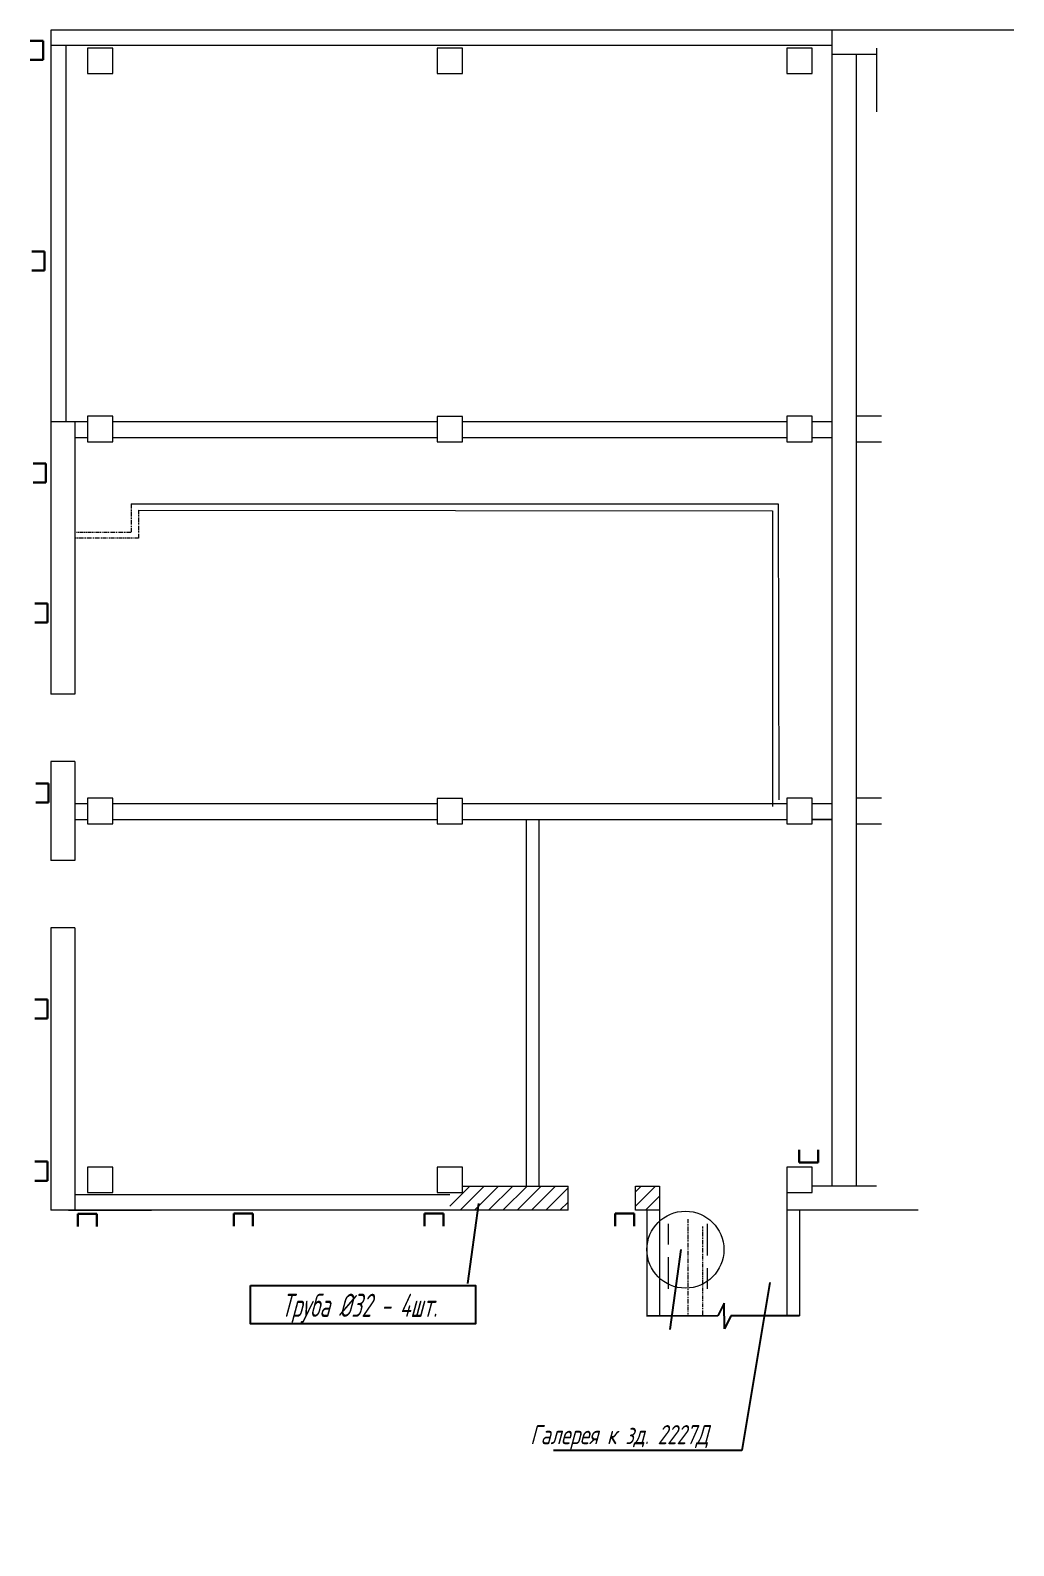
# Model space of a CAD drawing. Header units: millimetres. Extents: x 152217 to 562659, y 54507 to 219294.
# Drawn here: x 558718.4 to 558873.1, y 216528.1 to 216766.5 of the extents above; entities that cross this region are included whole.
import ezdxf
from ezdxf import colors
from ezdxf.entities.mleader import LeaderData, LeaderLine
from ezdxf.math import Vec2, Vec3

# ---------------------------------------------------------------- set-up
doc = ezdxf.new("R2010")
doc.units = ezdxf.units.MM
for name, pattern in [('CENTER2', [28.575, 19.05, -3.175, 3.175, -3.175]), ('gost5', [7, 5, -2, 0]), ('PHANTOM2', [1.25, 0.625, -0.125, 0.125, -0.125, 0.125, -0.125])]:
    doc.linetypes.add(name, pattern=pattern)
doc.layers.get('0').update_dxf_attribs({"lineweight": 18})
for name, color, linetype, lineweight in [('КаБель контрольный (Вновь)', 142, 'gost5', 15), ('КаБель силовой (Вновь)', 1, 'Continuous', 15), ('Линия выноска', 137, 'Continuous', 25), ('Рамка толстая', 7, 'Continuous', 60), ('Рамка тонкая', 5, 'Continuous', 25), ('Строительный', 8, 'Continuous', 20), ('ЭлектрооБорудование (Вновь)', 160, 'Continuous', 15)]:
    doc.layers.add(name, color=color, linetype=linetype, lineweight=lineweight)
doc.layers.add('текст', color=1, linetype='Continuous')
doc.styles.add('Simplex', font='simplex.shx', dxfattribs={"width": 0.7, "oblique": 15})

# ---------------------------------------------------------------- blocks, each defined once
blk = doc.blocks.new('_None')

msp = doc.modelspace()

# ---------------------------------------------------------------- hatches: boundary and pattern name
at = {"layer": 'Строительный'}
h = msp.add_hatch(dxfattribs=at)
h.set_pattern_fill('ANSI31', color=256, scale=0.5)
h.set_pattern_definition([(45, (555737.1978, 215765.9296), (-1.122532, 1.122532), [])])
h.paths.add_polyline_path([(558803.0078, 216580.9088), (558803.0078, 216584.7088), (558786.4078, 216584.7088), (558786.4078, 216583.7088), (558784.4078, 216583.7088), (558784.4078, 216580.9088)])
h.paths.add_polyline_path([(558817.4078, 216580.9088), (558817.4078, 216584.7088), (558813.6078, 216584.7088), (558813.6078, 216580.9088)])

# ---------------------------------------------------------------- linework, layer by layer
at = {"color": 7}
msp.add_line((558841.4078, 216645.7088), (558837.4078, 216645.7088), dxfattribs=at)
at = {"layer": 'КаБель контрольный (Вновь)', "linetype": 'PHANTOM2', "lineweight": 15}
msp.add_line((558824.2262, 216564.3895), (558824.2262, 216578.3439), dxfattribs=at)
at = {"layer": 'КаБель силовой (Вновь)', "linetype": 'gost5'}
for p, q in [((558818.7964, 216568.5321), (558818.7964, 216578.7846)), ((558824.8769, 216578.7846), (558824.8769, 216568.5321))]:
    msp.add_line(p, q, dxfattribs=at)
at = {"layer": 'КаБель силовой (Вновь)', "linetype": 'PHANTOM2', "lineweight": 15}
msp.add_line((558821.8491, 216579.4928), (558821.8491, 216564.2589), dxfattribs=at)
at = {"layer": 'Рамка толстая', "color": 251, "linetype": 'PHANTOM2', "lineweight": 15, "true_color": 0x636466}
for p, q in [((558734.2738, 216692.0214), (558734.2738, 216687.4968)), ((558735.4108, 216691.0214), (558735.4108, 216686.6012)), ((558734.2738, 216687.4968), (558725.4078, 216687.4968)), ((558735.4108, 216686.6012), (558725.4078, 216686.6012))]:
    msp.add_line(p, q, dxfattribs=at)
at = {"layer": 'Рамка тонкая', "lineweight": 30}
for p, q in [((558720.4038, 216764.8586), (558718.4038, 216764.8586)), ((558720.4038, 216761.8586), (558720.4038, 216764.8586)), ((558718.4038, 216761.8586), (558720.4038, 216761.8586)), ((558720.634, 216731.7071), (558718.634, 216731.7071)), ((558720.634, 216728.7071), (558720.634, 216731.7071)), ((558718.634, 216728.7071), (558720.634, 216728.7071)), ((558720.828, 216698.3804), (558718.828, 216698.3804)), ((558720.828, 216695.3804), (558720.828, 216698.3804)), ((558718.828, 216695.3804), (558720.828, 216695.3804)), ((558721.1045, 216676.3546), (558719.1045, 216676.3546)), ((558721.1045, 216673.3546), (558721.1045, 216676.3546)), ((558719.1045, 216673.3546), (558721.1045, 216673.3546)), ((558721.2599, 216648.0404), (558719.2599, 216648.0404)), ((558721.2599, 216645.0404), (558721.2599, 216648.0404)), ((558719.2599, 216645.0404), (558721.2599, 216645.0404)), ((558721.115, 216614.0698), (558719.115, 216614.0698)), ((558721.115, 216611.0698), (558721.115, 216614.0698)), ((558719.115, 216611.0698), (558721.115, 216611.0698)), ((558839.3716, 216590.4276), (558839.3716, 216588.4276)), ((558842.3716, 216588.4276), (558842.3716, 216590.4276)), ((558721.1059, 216588.5607), (558719.1059, 216588.5607)), ((558721.1059, 216585.5607), (558721.1059, 216588.5607)), ((558839.3716, 216588.4276), (558842.3716, 216588.4276)), ((558719.1059, 216585.5607), (558721.1059, 216585.5607)), ((558728.8672, 216580.3565), (558725.8672, 216580.3565)), ((558725.8672, 216580.3565), (558725.8672, 216578.3565)), ((558728.8672, 216578.3565), (558728.8672, 216580.3565)), ((558753.4078, 216580.4088), (558750.4078, 216580.4088)), ((558750.4078, 216580.4088), (558750.4078, 216578.4088)), ((558753.4078, 216578.4088), (558753.4078, 216580.4088)), ((558783.4078, 216580.4088), (558780.4078, 216580.4088)), ((558780.4078, 216580.4088), (558780.4078, 216578.4088)), ((558783.4078, 216578.4088), (558783.4078, 216580.4088)), ((558813.4078, 216580.4088), (558810.4078, 216580.4088)), ((558810.4078, 216580.4088), (558810.4078, 216578.4088)), ((558813.4078, 216578.4088), (558813.4078, 216580.4088))]:
    msp.add_line(p, q, dxfattribs=at)
at = {"layer": 'Рамка тонкая'}
for p, q in [((558788.9366, 216581.9865), (558787.2081, 216569.4081)), ((558820.7333, 216574.7188), (558819.0048, 216562.1404)), ((558827.5726, 216566.2808), (558826.5839, 216564.2752)), ((558827.5951, 216562.2808), (558827.5726, 216566.2808)), ((558826.5839, 216564.2752), (558815.4078, 216564.2368)), ((558828.5838, 216564.2864), (558827.5951, 216562.2808)), ((558839.4078, 216564.317), (558828.5838, 216564.2864))]:
    msp.add_line(p, q, dxfattribs=at)
msp.add_lwpolyline([(558753.0475, 216569.0955), (558788.455, 216569.0955), (558788.455, 216563.0399), (558753.0475, 216563.0399)], close=True, dxfattribs=at)
at = {"layer": 'Строительный'}
for p, q in [((558721.6078, 216766.5088), (558721.6078, 216662.1088)), ((558819.7078, 216766.5088), (558721.6078, 216766.5088)), ((558873.1078, 216766.5088), (558819.7078, 216766.5088)), ((558844.5078, 216766.5088), (558844.5078, 216584.7088)), ((558844.5078, 216764.1088), (558721.6078, 216764.1088)), ((558724.0078, 216764.1088), (558724.0078, 216704.9588)), ((558731.4078, 216763.6978), (558727.4078, 216763.6978)), ((558727.4078, 216763.6978), (558727.4078, 216759.6978)), ((558731.4078, 216759.6978), (558731.4078, 216763.6978)), ((558786.4078, 216763.6978), (558782.4078, 216763.6978)), ((558782.4078, 216763.6978), (558782.4078, 216759.6978)), ((558786.4078, 216759.6978), (558786.4078, 216763.6978)), ((558841.4078, 216763.6978), (558837.4078, 216763.6978)), ((558837.4078, 216763.6978), (558837.4078, 216759.6978)), ((558841.4078, 216759.6978), (558841.4078, 216763.6978)), ((558851.5078, 216762.7088), (558844.5078, 216762.7088)), ((558848.3078, 216762.7088), (558848.3078, 216584.7088)), ((558851.5078, 216763.7088), (558851.5078, 216753.7088)), ((558727.4078, 216759.6978), (558731.4078, 216759.6978)), ((558782.4078, 216759.6978), (558786.4078, 216759.6978)), ((558837.4078, 216759.6978), (558841.4078, 216759.6978)), ((558725.4078, 216704.9588), (558725.4078, 216662.1088)), ((558852.3078, 216705.798), (558848.3078, 216705.798)), ((558848.3078, 216705.798), (558848.3078, 216701.798)), ((558848.3078, 216701.798), (558852.3078, 216701.798)), ((558721.6078, 216651.5088), (558721.6078, 216635.9088)), ((558725.4078, 216651.5088), (558725.4078, 216635.9088)), ((558725.4078, 216644.8695), (558727.4078, 216644.8695)), ((558725.4078, 216644.8695), (558727.4078, 216644.8695)), ((558731.4078, 216645.7088), (558727.4078, 216645.7088)), ((558727.4078, 216645.7088), (558727.4078, 216641.7088)), ((558731.4078, 216645.7088), (558727.4078, 216645.7088)), ((558727.4078, 216645.7088), (558727.4078, 216641.7088)), ((558731.4078, 216641.7088), (558731.4078, 216645.7088)), ((558731.4078, 216641.7088), (558731.4078, 216645.7088)), ((558731.4078, 216644.8695), (558782.4078, 216644.8695)), ((558786.4078, 216645.6925), (558782.4078, 216645.6925)), ((558782.4078, 216645.6925), (558782.4078, 216641.6925)), ((558786.4078, 216641.6925), (558786.4078, 216645.6925)), ((558786.4078, 216644.8695), (558837.4078, 216644.8695)), ((558786.4078, 216644.8695), (558837.4078, 216644.8695)), ((558841.4078, 216645.7088), (558837.4078, 216645.7088)), ((558837.4078, 216645.7088), (558837.4078, 216641.7088)), ((558841.4078, 216645.7088), (558837.4078, 216645.7088)), ((558837.4078, 216645.7088), (558837.4078, 216641.7088)), ((558841.4078, 216641.7088), (558841.4078, 216645.7088)), ((558841.4078, 216641.7088), (558841.4078, 216645.7088)), ((558841.4078, 216644.8695), (558844.5078, 216644.8695)), ((558841.4078, 216644.8695), (558844.5078, 216644.8695)), ((558852.3078, 216645.7088), (558848.3078, 216645.7088)), ((558848.3078, 216645.7088), (558848.3078, 216641.7088)), ((558725.4078, 216642.3695), (558727.4078, 216642.3695)), ((558727.4078, 216641.7088), (558731.4078, 216641.7088)), ((558727.4078, 216641.7088), (558731.4078, 216641.7088)), ((558731.4078, 216642.3695), (558782.4078, 216642.3695)), ((558782.4078, 216641.6925), (558786.4078, 216641.6925)), ((558786.4078, 216642.3695), (558837.4078, 216642.3695)), ((558796.4078, 216642.3695), (558796.4078, 216584.7088)), ((558798.4078, 216642.3695), (558798.4078, 216584.7088)), ((558837.4078, 216641.7088), (558841.4078, 216641.7088)), ((558837.4078, 216641.7088), (558841.4078, 216641.7088)), ((558841.4078, 216642.3695), (558844.5078, 216642.3695)), ((558844.5078, 216642.3695), (558841.4078, 216642.3695)), ((558848.3078, 216641.7088), (558852.3078, 216641.7088)), ((558721.6078, 216625.3088), (558721.6078, 216580.9088)), ((558725.4078, 216625.3088), (558725.4078, 216580.9088)), ((558731.4078, 216587.7088), (558727.4078, 216587.7088)), ((558727.4078, 216587.7088), (558727.4078, 216583.7088)), ((558731.4078, 216583.7088), (558731.4078, 216587.7088)), ((558727.4078, 216583.7088), (558731.4078, 216583.7088)), ((558724.4078, 216580.9088), (558737.4735, 216580.9088))]:
    msp.add_line(p, q, dxfattribs=at)
at = {"layer": 'Строительный', "ltscale": 100}
for p, q in [((558721.6078, 216704.9588), (558727.4078, 216704.9588)), ((558724.4078, 216704.9588), (558727.4078, 216704.9588)), ((558731.4078, 216705.798), (558727.4078, 216705.798)), ((558727.4078, 216705.798), (558727.4078, 216701.798)), ((558731.4078, 216701.798), (558731.4078, 216705.798)), ((558731.4078, 216704.9588), (558782.4078, 216704.9588)), ((558731.4078, 216704.9588), (558782.4078, 216704.9588)), ((558786.4078, 216705.7818), (558782.4078, 216705.7818)), ((558782.4078, 216705.7818), (558782.4078, 216701.7818)), ((558786.4078, 216701.7818), (558786.4078, 216705.7818)), ((558786.4078, 216704.9588), (558837.4078, 216704.9588)), ((558786.4078, 216704.9588), (558837.4078, 216704.9588)), ((558841.4078, 216705.798), (558837.4078, 216705.798)), ((558837.4078, 216705.798), (558837.4078, 216701.798)), ((558841.4078, 216701.798), (558841.4078, 216705.798)), ((558841.4078, 216704.9588), (558844.5078, 216704.9588)), ((558841.4078, 216704.9588), (558844.5078, 216704.9588)), ((558725.4078, 216702.4588), (558727.4078, 216702.4588)), ((558731.4078, 216702.4588), (558782.4078, 216702.4588)), ((558786.4078, 216702.4588), (558837.4078, 216702.4588)), ((558841.4078, 216702.4588), (558844.5078, 216702.4588)), ((558727.4078, 216701.798), (558731.4078, 216701.798)), ((558782.4078, 216701.7818), (558786.4078, 216701.7818)), ((558837.4078, 216701.798), (558841.4078, 216701.798)), ((558734.2738, 216692.0214), (558836.0508, 216692.0214)), ((558735.4108, 216691.0214), (558835.1379, 216690.9345)), ((558835.1379, 216690.9345), (558835.1379, 216644.4418)), ((558836.0508, 216692.0214), (558836.1379, 216645.4418)), ((558731.4078, 216644.8695), (558782.4078, 216644.8695)), ((558786.4078, 216587.7088), (558782.4078, 216587.7088)), ((558782.4078, 216587.7088), (558782.4078, 216583.7088)), ((558786.4078, 216583.7088), (558786.4078, 216587.7088)), ((558841.4078, 216587.7088), (558837.4078, 216587.7088)), ((558837.4078, 216587.7088), (558837.4078, 216583.7088)), ((558841.4078, 216583.7088), (558841.4078, 216587.7088)), ((558784.4078, 216583.3088), (558725.4078, 216583.3088)), ((558782.4078, 216583.7088), (558786.4078, 216583.7088)), ((558786.4078, 216583.7088), (558786.4078, 216584.7088)), ((558786.4078, 216583.7088), (558786.4078, 216584.7088)), ((558786.4078, 216584.7088), (558803.0078, 216584.7088)), ((558803.0078, 216580.9088), (558803.0078, 216584.7088)), ((558813.6078, 216584.7088), (558817.4078, 216584.7088)), ((558813.6078, 216580.9088), (558813.6078, 216584.7088)), ((558817.4078, 216584.7088), (558817.4078, 216564.2436)), ((558837.4078, 216583.7088), (558841.4078, 216583.7088)), ((558837.4078, 216583.7088), (558837.4078, 216564.3114)), ((558851.5078, 216584.7088), (558841.4078, 216584.7088)), ((558803.0078, 216580.9088), (558721.6078, 216580.9088)), ((558817.4078, 216580.9088), (558813.6078, 216580.9088)), ((558815.4078, 216580.9088), (558815.4078, 216568.5321)), ((558815.4078, 216580.9088), (558815.4078, 216564.2368)), ((558858.0541, 216580.9088), (558837.4078, 216580.9088)), ((558839.4047, 216580.9088), (558839.3911, 216564.317))]:
    msp.add_line(p, q, dxfattribs=at)
at = {"layer": 'Строительный', "linetype": 'CENTER2', "ltscale": 0.5}
for p, q in [((558725.4343, 216662.1088), (558721.6078, 216662.1088)), ((558725.4343, 216651.5088), (558721.6078, 216651.5088)), ((558725.4078, 216635.9088), (558721.6078, 216635.9088)), ((558725.4078, 216625.3088), (558721.6078, 216625.3088))]:
    msp.add_line(p, q, dxfattribs=at)
at = {"layer": 'ЭлектрооБорудование (Вновь)'}
msp.add_circle((558821.4628, 216574.7133), 6.0555, dxfattribs=at)

# ---------------------------------------------------------------- texts
at = {"layer": 'текст', "lineweight": 20, "insert": (558770.1482, 216565.4623), "char_height": 3.633301, "width": 36.838842, "attachment_point": 5, "style": 'Simplex'}
msp.add_mtext('{\\W0.6;Труба Ø32 - 4шт.}', dxfattribs=at)

# ---------------------------------------------------------------- leaders
at = {"layer": 'Линия выноска'}
ml = msp.add_multileader_mtext('Standard', dxfattribs=at)
ml.set_content('{\\W0.7;Галерея к зд. 2227Д}', color=2, style='Simplex')
ml.set_leader_properties()
ml.set_arrow_properties(name='NONE')
ml.build(insert=Vec2(0, 0))
ml.multileader.update_dxf_attribs({"text_left_attachment_type": 6, "text_right_attachment_type": 6, "dogleg_length": 0})
ctx = ml.context
ctx.base_point, ctx.char_height, ctx.plane_origin = Vec3(558791.7563, 216543.1114), 3, Vec3(558988.2065, 216545.9246)
ctx.left_attachment, ctx.right_attachment, ctx.text_align_type = 6, 6, 1
notes = []
notes.append((ctx, [(0, (1, 1, 0), (558830.3602, 216543.1114), (-1, 0), 0, [(1, [(558834.7682, 216569.5453)], 0, [])])]))
ctx.mtext.insert, ctx.mtext.alignment, ctx.mtext.flow_direction = Vec3(558811.0583, 216547.1114), 2, 5
for ctx, leaders in notes:
    for number, flags, end, landing, length, lines in leaders:
        leader = LeaderData()
        leader.index, (leader.has_last_leader_line, leader.has_dogleg_vector, leader.attachment_direction) = number, flags
        leader.last_leader_point, leader.dogleg_vector, leader.dogleg_length = Vec3(end), Vec3(landing), length
        for number, points, colour, breaks in lines:
            line = LeaderLine()
            line.index, line.vertices, line.color, line.breaks = number, Vec3.list(points), colors.encode_raw_color(colour), breaks
            leader.lines.append(line)
        ctx.leaders.append(leader)

doc.saveas('drawing.dxf')
